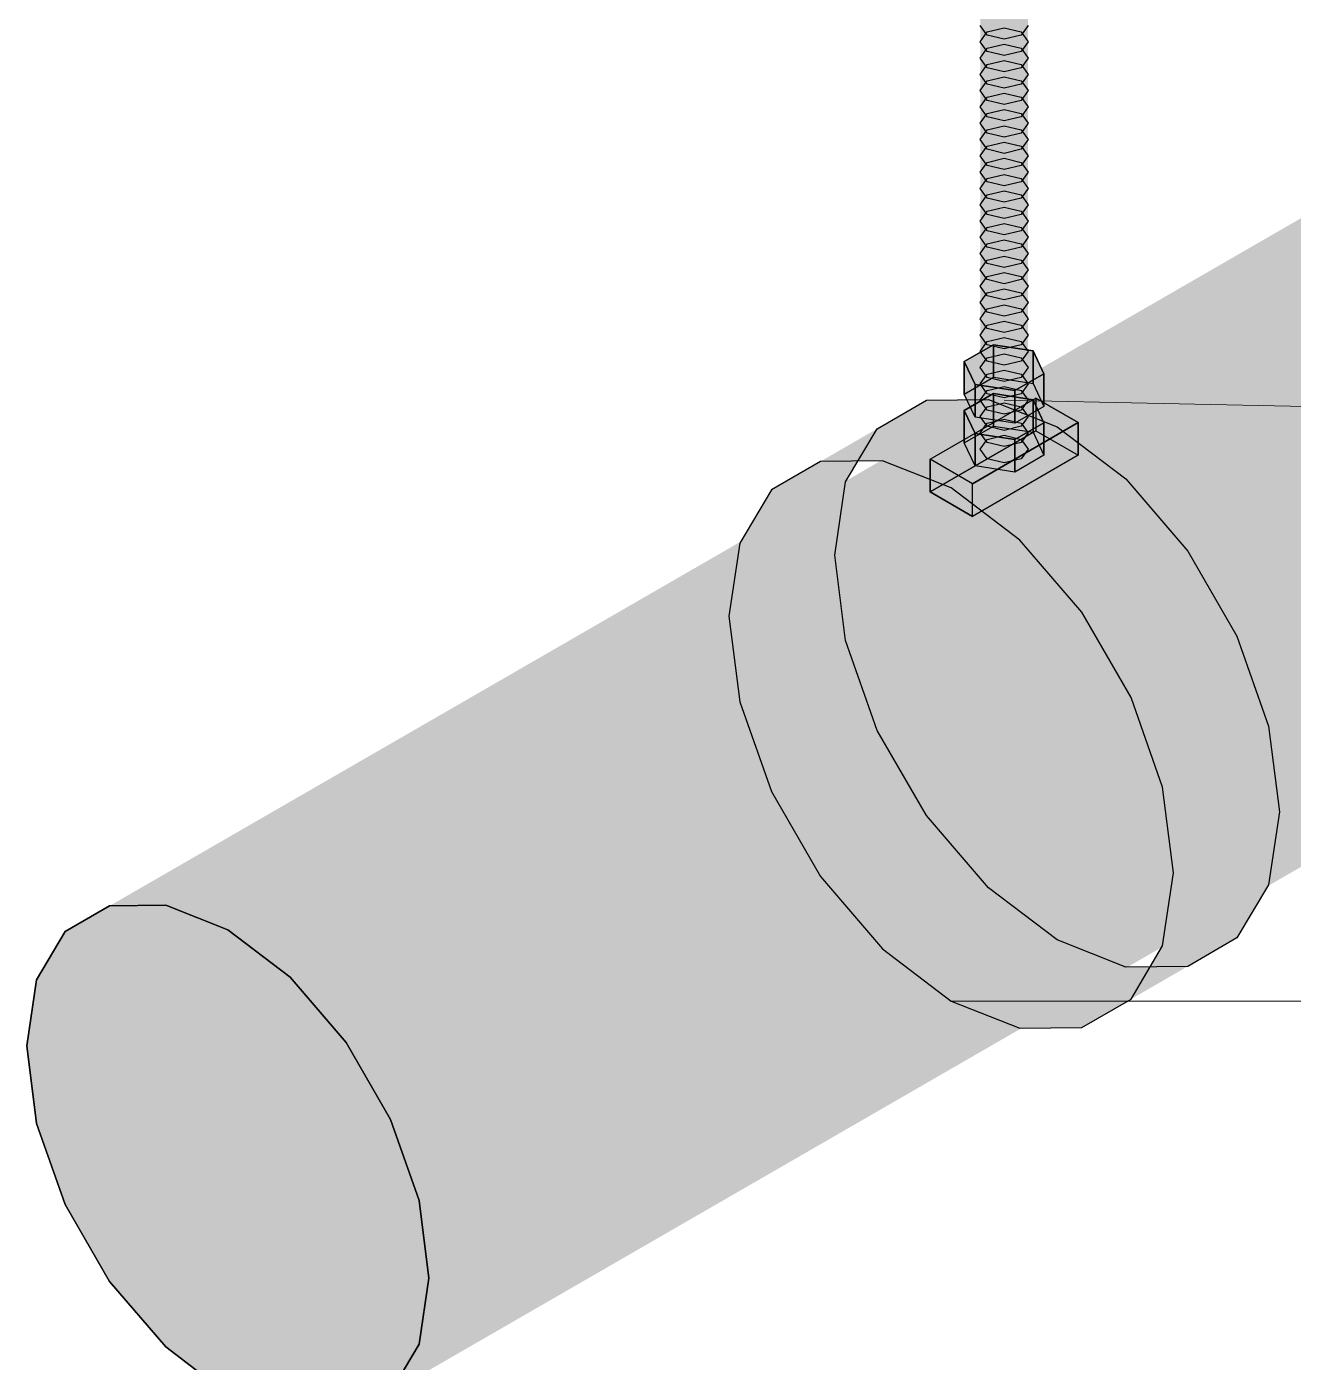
# Model space of a CAD drawing. Header units: metres. Extents: x 0 to 24.2, y -20 to 5.6.
# Drawn here: x 21.6101 to 21.921, y 1.8908 to 2.2187 of the extents above; entities that cross this region are included whole.
import ezdxf

# ---------------------------------------------------------------- set-up
doc = ezdxf.new("R2010")
doc.units = ezdxf.units.M
doc.header["$LTSCALE"] = 0.25
doc.layers.add('ISO-ARISTAS', color=8, linetype='CONTINUOUS')
doc.layers.add('ISO-CONCRETO-SUP', color=254, linetype='CONTINUOUS', true_color=0xe8e8e8)
doc.layers.add('LLAMADAS', color=30, linetype='CONTINUOUS', lineweight=18)

msp = doc.modelspace()

# ---------------------------------------------------------------- linework, layer by layer
at = {"layer": 'ISO-ARISTAS', "color": 250}
for p, q in [((21.84584, 2.2166), (21.84412, 2.219)), ((21.84412, 2.215), (21.84584, 2.2174)), ((21.84584, 2.2174), (21.85, 2.21839)), ((21.85, 2.21561), (21.84584, 2.2166)), ((21.85, 2.21839), (21.85416, 2.2174)), ((21.85416, 2.2166), (21.85, 2.21561)), ((21.85588, 2.219), (21.85416, 2.2166)), ((21.85416, 2.2174), (21.85588, 2.215)), ((21.84584, 2.2126), (21.84412, 2.215)), ((21.84412, 2.211), (21.84584, 2.2134)), ((21.84584, 2.2134), (21.85, 2.21439)), ((21.85, 2.21439), (21.85416, 2.2134)), ((21.85588, 2.215), (21.85416, 2.2126)), ((21.85416, 2.2134), (21.85588, 2.211)), ((21.84584, 2.2086), (21.84412, 2.211)), ((21.85, 2.21161), (21.84584, 2.2126)), ((21.84584, 2.2094), (21.85, 2.21039)), ((21.85416, 2.2126), (21.85, 2.21161)), ((21.85, 2.21039), (21.85416, 2.2094)), ((21.85588, 2.211), (21.85416, 2.2086)), ((21.84412, 2.207), (21.84584, 2.2094)), ((21.84584, 2.2046), (21.84412, 2.207)), ((21.85, 2.20761), (21.84584, 2.2086)), ((21.85416, 2.2086), (21.85, 2.20761)), ((21.85416, 2.2094), (21.85588, 2.207)), ((21.85588, 2.207), (21.85416, 2.2046)), ((21.84412, 2.203), (21.84584, 2.2054)), ((21.84584, 2.2054), (21.85, 2.20639)), ((21.85, 2.20361), (21.84584, 2.2046)), ((21.85, 2.20639), (21.85416, 2.2054)), ((21.85416, 2.2046), (21.85, 2.20361)), ((21.85416, 2.2054), (21.85588, 2.203)), ((21.84584, 2.2006), (21.84412, 2.203)), ((21.84412, 2.199), (21.84584, 2.2014)), ((21.84584, 2.2014), (21.85, 2.20239)), ((21.85, 2.19961), (21.84584, 2.2006)), ((21.85, 2.20239), (21.85416, 2.2014)), ((21.85416, 2.2006), (21.85, 2.19961)), ((21.85588, 2.203), (21.85416, 2.2006)), ((21.85416, 2.2014), (21.85588, 2.199)), ((21.84584, 2.1966), (21.84412, 2.199)), ((21.84412, 2.195), (21.84584, 2.1974)), ((21.84584, 2.1974), (21.85, 2.19839)), ((21.85, 2.19839), (21.85416, 2.1974)), ((21.85588, 2.199), (21.85416, 2.1966)), ((21.85416, 2.1974), (21.85588, 2.195)), ((21.84584, 2.1926), (21.84412, 2.195)), ((21.85, 2.19561), (21.84584, 2.1966)), ((21.84584, 2.1934), (21.85, 2.19439)), ((21.85416, 2.1966), (21.85, 2.19561)), ((21.85, 2.19439), (21.85416, 2.1934)), ((21.85588, 2.195), (21.85416, 2.1926)), ((21.84412, 2.191), (21.84584, 2.1934)), ((21.84584, 2.1886), (21.84412, 2.191)), ((21.85, 2.19161), (21.84584, 2.1926)), ((21.84584, 2.1894), (21.85, 2.19039)), ((21.85416, 2.1926), (21.85, 2.19161)), ((21.85, 2.19039), (21.85416, 2.1894)), ((21.85416, 2.1934), (21.85588, 2.191)), ((21.85588, 2.191), (21.85416, 2.1886)), ((21.84412, 2.187), (21.84584, 2.1894)), ((21.84584, 2.1846), (21.84412, 2.187)), ((21.85, 2.18761), (21.84584, 2.1886)), ((21.85416, 2.1886), (21.85, 2.18761)), ((21.85416, 2.1894), (21.85588, 2.187)), ((21.85588, 2.187), (21.85416, 2.1846)), ((21.84412, 2.183), (21.84584, 2.1854)), ((21.84584, 2.1854), (21.85, 2.18639)), ((21.85, 2.18361), (21.84584, 2.1846)), ((21.85, 2.18639), (21.85416, 2.1854)), ((21.85416, 2.1846), (21.85, 2.18361)), ((21.85416, 2.1854), (21.85588, 2.183)), ((21.84584, 2.1806), (21.84412, 2.183)), ((21.84412, 2.179), (21.84584, 2.1814)), ((21.84584, 2.1814), (21.85, 2.18239)), ((21.85, 2.17961), (21.84584, 2.1806)), ((21.85, 2.18239), (21.85416, 2.1814)), ((21.85416, 2.1806), (21.85, 2.17961)), ((21.85588, 2.183), (21.85416, 2.1806)), ((21.85416, 2.1814), (21.85588, 2.179)), ((21.84584, 2.1766), (21.84412, 2.179)), ((21.84412, 2.175), (21.84584, 2.1774)), ((21.84584, 2.1774), (21.85, 2.17839)), ((21.85, 2.17839), (21.85416, 2.1774)), ((21.85588, 2.179), (21.85416, 2.1766)), ((21.85416, 2.1774), (21.85588, 2.175)), ((21.84584, 2.1726), (21.84412, 2.175)), ((21.85, 2.17561), (21.84584, 2.1766)), ((21.84584, 2.1734), (21.85, 2.17439)), ((21.85416, 2.1766), (21.85, 2.17561)), ((21.85, 2.17439), (21.85416, 2.1734)), ((21.85588, 2.175), (21.85416, 2.1726)), ((21.84412, 2.171), (21.84584, 2.1734)), ((21.84584, 2.1686), (21.84412, 2.171)), ((21.85, 2.17161), (21.84584, 2.1726)), ((21.85416, 2.1726), (21.85, 2.17161)), ((21.85416, 2.1734), (21.85588, 2.171)), ((21.85588, 2.171), (21.85416, 2.1686)), ((21.84412, 2.167), (21.84584, 2.1694)), ((21.84584, 2.1694), (21.85, 2.17039)), ((21.85, 2.16761), (21.84584, 2.1686)), ((21.85, 2.17039), (21.85416, 2.1694)), ((21.85416, 2.1686), (21.85, 2.16761)), ((21.85416, 2.1694), (21.85588, 2.167)), ((21.84584, 2.1646), (21.84412, 2.167)), ((21.84412, 2.163), (21.84584, 2.1654)), ((21.84584, 2.1654), (21.85, 2.16639)), ((21.85, 2.16361), (21.84584, 2.1646)), ((21.85, 2.16639), (21.85416, 2.1654)), ((21.85416, 2.1646), (21.85, 2.16361)), ((21.85588, 2.167), (21.85416, 2.1646)), ((21.85416, 2.1654), (21.85588, 2.163)), ((21.84584, 2.1606), (21.84412, 2.163)), ((21.84412, 2.159), (21.84584, 2.1614)), ((21.84584, 2.1614), (21.85, 2.16239)), ((21.85, 2.16239), (21.85416, 2.1614)), ((21.85588, 2.163), (21.85416, 2.1606)), ((21.85416, 2.1614), (21.85588, 2.159)), ((21.84584, 2.1566), (21.84412, 2.159)), ((21.84412, 2.155), (21.84584, 2.1574)), ((21.85, 2.15961), (21.84584, 2.1606)), ((21.84584, 2.1574), (21.85, 2.15839)), ((21.85416, 2.1606), (21.85, 2.15961)), ((21.85, 2.15839), (21.85416, 2.1574)), ((21.85588, 2.159), (21.85416, 2.1566)), ((21.85416, 2.1574), (21.85588, 2.155)), ((21.84584, 2.1526), (21.84412, 2.155)), ((21.85, 2.15561), (21.84584, 2.1566)), ((21.84584, 2.1534), (21.85, 2.15439)), ((21.85416, 2.1566), (21.85, 2.15561)), ((21.85, 2.15439), (21.85416, 2.1534)), ((21.85588, 2.155), (21.85416, 2.1526)), ((21.84412, 2.151), (21.84584, 2.1534)), ((21.84584, 2.1486), (21.84412, 2.151)), ((21.85, 2.15161), (21.84584, 2.1526)), ((21.85416, 2.1526), (21.85, 2.15161)), ((21.85416, 2.1534), (21.85588, 2.151)), ((21.85588, 2.151), (21.85416, 2.1486)), ((21.84412, 2.147), (21.84584, 2.1494)), ((21.84584, 2.1494), (21.85, 2.15039)), ((21.85, 2.14761), (21.84584, 2.1486)), ((21.85, 2.15039), (21.85416, 2.1494)), ((21.85416, 2.1486), (21.85, 2.14761)), ((21.85416, 2.1494), (21.85588, 2.147)), ((21.84584, 2.1446), (21.84412, 2.147)), ((21.84412, 2.143), (21.84584, 2.1454)), ((21.84584, 2.1454), (21.85, 2.14639)), ((21.85, 2.14361), (21.84584, 2.1446)), ((21.85, 2.14639), (21.85416, 2.1454)), ((21.85416, 2.1446), (21.85, 2.14361)), ((21.85588, 2.147), (21.85416, 2.1446)), ((21.85416, 2.1454), (21.85588, 2.143)), ((21.84584, 2.1406), (21.84412, 2.143)), ((21.84412, 2.139), (21.84584, 2.1414)), ((21.84584, 2.1414), (21.85, 2.14239)), ((21.85, 2.14239), (21.85416, 2.1414)), ((21.85588, 2.143), (21.85416, 2.1406)), ((21.85416, 2.1414), (21.85588, 2.139)), ((21.84738, 2.14064), (21.84023, 2.13651)), ((21.84023, 2.13651), (21.84738, 2.14064)), ((21.84584, 2.1366), (21.84412, 2.139)), ((21.85, 2.13961), (21.84584, 2.1406)), ((21.84584, 2.1374), (21.85, 2.13839)), ((21.85715, 2.13913), (21.84738, 2.14064)), ((21.84738, 2.14064), (21.84738, 2.13264)), ((21.84738, 2.13264), (21.84738, 2.14064)), ((21.84738, 2.14064), (21.85715, 2.13913)), ((21.85416, 2.1406), (21.85, 2.13961)), ((21.85, 2.13839), (21.85416, 2.1374)), ((21.85588, 2.139), (21.85416, 2.1366)), ((21.85715, 2.13113), (21.85715, 2.13913)), ((21.85977, 2.13349), (21.85715, 2.13913)), ((21.85715, 2.13913), (21.85715, 2.13113)), ((21.85715, 2.13913), (21.85977, 2.13349)), ((21.84023, 2.13651), (21.84023, 2.12851)), ((21.84023, 2.12851), (21.84023, 2.13651)), ((21.84023, 2.13651), (21.84285, 2.13087)), ((21.84285, 2.13087), (21.84023, 2.13651)), ((21.84412, 2.135), (21.84584, 2.1374)), ((21.84584, 2.1326), (21.84412, 2.135)), ((21.85, 2.13561), (21.84584, 2.1366)), ((21.85416, 2.1366), (21.85, 2.13561)), ((21.85416, 2.1374), (21.85588, 2.135)), ((21.85588, 2.135), (21.85416, 2.1326)), ((21.84023, 2.12851), (21.84738, 2.13264)), ((21.84023, 2.12851), (21.84738, 2.13264)), ((21.84412, 2.131), (21.84584, 2.1334)), ((21.84584, 2.1334), (21.85, 2.13439)), ((21.85, 2.13161), (21.84584, 2.1326)), ((21.84738, 2.13264), (21.85715, 2.13113)), ((21.84738, 2.13264), (21.85715, 2.13113)), ((21.85, 2.13439), (21.85416, 2.1334)), ((21.85416, 2.1326), (21.85, 2.13161)), ((21.85977, 2.13349), (21.85262, 2.12936)), ((21.85262, 2.12936), (21.85977, 2.13349)), ((21.85416, 2.1334), (21.85588, 2.131)), ((21.85977, 2.12549), (21.85977, 2.13349)), ((21.85977, 2.13349), (21.85977, 2.12549)), ((21.84738, 2.12864), (21.84023, 2.12451)), ((21.84023, 2.12451), (21.84738, 2.12864)), ((21.84285, 2.12287), (21.84023, 2.12851)), ((21.84285, 2.12287), (21.84023, 2.12851)), ((21.84285, 2.13087), (21.84285, 2.12287)), ((21.85262, 2.12936), (21.84285, 2.13087)), ((21.84285, 2.12287), (21.84285, 2.13087)), ((21.84285, 2.13087), (21.85262, 2.12936)), ((21.84584, 2.1286), (21.84412, 2.131)), ((21.84412, 2.127), (21.84584, 2.1294)), ((21.84584, 2.1294), (21.85, 2.13039)), ((21.85, 2.12761), (21.84584, 2.1286)), ((21.85715, 2.12713), (21.84738, 2.12864)), ((21.84738, 2.12864), (21.84738, 2.12064)), ((21.84738, 2.12064), (21.84738, 2.12864)), ((21.84738, 2.12864), (21.85715, 2.12713)), ((21.85, 2.13039), (21.85416, 2.1294)), ((21.85416, 2.1286), (21.85, 2.12761)), ((21.85262, 2.12136), (21.85262, 2.12936)), ((21.85262, 2.12936), (21.85262, 2.12136)), ((21.85588, 2.131), (21.85416, 2.1286)), ((21.85416, 2.1294), (21.85588, 2.127)), ((21.85715, 2.13113), (21.85977, 2.12549)), ((21.85715, 2.13113), (21.85977, 2.12549)), ((21.81885, 2.12001), (21.83092, 2.12698)), ((21.83092, 2.12698), (21.84613, 2.12715)), ((21.83181, 2.1125), (21.85779, 2.1275)), ((21.83181, 2.1125), (21.85779, 2.1275)), ((21.84584, 2.1246), (21.84412, 2.127)), ((21.84412, 2.123), (21.84584, 2.1254)), ((21.84584, 2.1254), (21.85, 2.12639)), ((21.85, 2.12361), (21.84584, 2.1246)), ((21.84613, 2.12715), (21.86299, 2.1205)), ((21.85, 2.12639), (21.85416, 2.1254)), ((21.85416, 2.1246), (21.85, 2.12361)), ((21.85977, 2.12549), (21.85262, 2.12136)), ((21.85977, 2.12549), (21.85262, 2.12136)), ((21.85588, 2.127), (21.85416, 2.1246)), ((21.85416, 2.1254), (21.85588, 2.123)), ((21.85715, 2.11913), (21.85715, 2.12713)), ((21.85977, 2.12149), (21.85715, 2.12713)), ((21.85715, 2.12713), (21.85715, 2.11913)), ((21.85715, 2.12713), (21.85977, 2.12149)), ((21.86819, 2.1215), (21.85779, 2.1275)), ((21.85779, 2.1275), (21.85779, 2.1195)), ((21.85779, 2.1275), (21.85779, 2.1195)), ((21.85779, 2.1275), (21.86819, 2.1215)), ((21.84023, 2.12451), (21.84023, 2.11651)), ((21.84023, 2.11651), (21.84023, 2.12451)), ((21.84023, 2.12451), (21.84285, 2.11887)), ((21.84285, 2.11887), (21.84023, 2.12451)), ((21.86819, 2.1215), (21.84221, 2.1065)), ((21.84221, 2.1065), (21.86819, 2.1215)), ((21.85262, 2.12136), (21.84285, 2.12287)), ((21.85262, 2.12136), (21.84285, 2.12287)), ((21.84584, 2.1206), (21.84412, 2.123)), ((21.84412, 2.119), (21.84584, 2.1214)), ((21.84584, 2.1214), (21.85, 2.12239)), ((21.85, 2.12239), (21.85416, 2.1214)), ((21.85977, 2.12149), (21.85262, 2.11736)), ((21.85262, 2.11736), (21.85977, 2.12149)), ((21.85588, 2.123), (21.85416, 2.1206)), ((21.85416, 2.1214), (21.85588, 2.119)), ((21.85977, 2.11349), (21.85977, 2.12149)), ((21.85977, 2.12149), (21.85977, 2.11349)), ((21.86819, 2.1135), (21.86819, 2.1215)), ((21.86819, 2.1215), (21.86819, 2.1135)), ((21.8111, 2.10693), (21.81885, 2.12001)), ((21.85779, 2.1195), (21.83181, 2.1045)), ((21.83181, 2.1045), (21.85779, 2.1195)), ((21.84023, 2.11651), (21.84738, 2.12064)), ((21.84023, 2.11651), (21.84738, 2.12064)), ((21.84285, 2.11887), (21.84285, 2.11087)), ((21.85262, 2.11736), (21.84285, 2.11887)), ((21.84285, 2.11087), (21.84285, 2.11887)), ((21.84285, 2.11887), (21.85262, 2.11736)), ((21.84584, 2.1166), (21.84412, 2.119)), ((21.85, 2.11961), (21.84584, 2.1206)), ((21.84584, 2.1174), (21.85, 2.11839)), ((21.84584, 2.1174), (21.85, 2.11839)), ((21.84738, 2.12064), (21.85715, 2.11913)), ((21.84738, 2.12064), (21.85715, 2.11913)), ((21.85416, 2.1206), (21.85, 2.11961)), ((21.85, 2.11839), (21.85416, 2.1174)), ((21.85, 2.11839), (21.85416, 2.1174)), ((21.85588, 2.119), (21.85416, 2.1166)), ((21.85715, 2.11913), (21.85977, 2.11349)), ((21.85715, 2.11913), (21.85977, 2.11349)), ((21.85779, 2.1195), (21.86819, 2.1135)), ((21.85779, 2.1195), (21.86819, 2.1135)), ((21.86299, 2.1205), (21.87985, 2.10768)), ((21.84285, 2.11087), (21.84023, 2.11651)), ((21.84285, 2.11087), (21.84023, 2.11651)), ((21.84412, 2.115), (21.84584, 2.1174)), ((21.84412, 2.115), (21.84584, 2.1174)), ((21.84584, 2.1126), (21.84412, 2.115)), ((21.84584, 2.1126), (21.84412, 2.115)), ((21.85, 2.11561), (21.84584, 2.1166)), ((21.85416, 2.1166), (21.85, 2.11561)), ((21.85262, 2.10936), (21.85262, 2.11736)), ((21.85262, 2.11736), (21.85262, 2.10936)), ((21.85416, 2.1174), (21.85588, 2.115)), ((21.85416, 2.1174), (21.85588, 2.115)), ((21.85588, 2.115), (21.85416, 2.1126)), ((21.85588, 2.115), (21.85416, 2.1126)), ((21.80494, 2.11198), (21.79287, 2.10501)), ((21.82015, 2.11215), (21.80494, 2.11198)), ((21.83701, 2.1055), (21.82015, 2.11215)), ((21.83181, 2.1045), (21.83181, 2.1125)), ((21.84221, 2.1065), (21.83181, 2.1125)), ((21.84221, 2.1065), (21.83181, 2.1125)), ((21.83181, 2.1125), (21.83181, 2.1045)), ((21.86819, 2.1135), (21.84221, 2.0985)), ((21.86819, 2.1135), (21.84221, 2.0985)), ((21.85, 2.11161), (21.84584, 2.1126)), ((21.85, 2.11161), (21.84584, 2.1126)), ((21.85416, 2.1126), (21.85, 2.11161)), ((21.85416, 2.1126), (21.85, 2.11161)), ((21.85977, 2.11349), (21.85262, 2.10936)), ((21.85977, 2.11349), (21.85262, 2.10936)), ((21.85262, 2.10936), (21.84285, 2.11087)), ((21.85262, 2.10936), (21.84285, 2.11087)), ((21.79287, 2.10501), (21.78512, 2.09193)), ((21.80843, 2.089), (21.8111, 2.10693)), ((21.85387, 2.09268), (21.83701, 2.1055)), ((21.84221, 2.0985), (21.84221, 2.1065)), ((21.84221, 2.0985), (21.84221, 2.1065)), ((21.87985, 2.10768), (21.89506, 2.08995)), ((21.84221, 2.0985), (21.83181, 2.1045)), ((21.83181, 2.1045), (21.84221, 2.0985)), ((21.78512, 2.09193), (21.78245, 2.074)), ((21.86908, 2.07495), (21.85387, 2.09268)), ((21.8111, 2.06799), (21.80843, 2.089)), ((21.89506, 2.08995), (21.90713, 2.06905)), ((21.78245, 2.074), (21.78512, 2.05299)), ((21.88115, 2.05405), (21.86908, 2.07495)), ((21.90713, 2.06905), (21.91488, 2.04701)), ((21.81885, 2.04595), (21.8111, 2.06799)), ((21.78512, 2.05299), (21.79287, 2.03095)), ((21.8889, 2.03201), (21.88115, 2.05405)), ((21.83092, 2.02505), (21.81885, 2.04595)), ((21.91488, 2.04701), (21.91755, 2.026)), ((21.79287, 2.03095), (21.80494, 2.01005)), ((21.89157, 2.011), (21.8889, 2.03201)), ((21.84613, 2.00732), (21.83092, 2.02505)), ((21.91755, 2.026), (21.91488, 2.00807)), ((21.80494, 2.01005), (21.82015, 1.99232)), ((21.8889, 1.99307), (21.89157, 2.011)), ((21.86299, 1.9945), (21.84613, 2.00732)), ((21.91488, 2.00807), (21.90713, 1.99499)), ((21.63046, 2.00287), (21.61954, 1.99656)), ((21.61954, 1.99656), (21.63046, 2.00287)), ((21.64422, 2.00302), (21.63046, 2.00287)), ((21.63046, 2.00287), (21.64422, 2.00302)), ((21.65947, 1.997), (21.64422, 2.00302)), ((21.64422, 2.00302), (21.65947, 1.997)), ((21.67473, 1.9854), (21.65947, 1.997)), ((21.65947, 1.997), (21.67473, 1.9854)), ((21.61954, 1.99656), (21.61253, 1.98472)), ((21.61253, 1.98472), (21.61954, 1.99656)), ((21.87985, 1.98785), (21.86299, 1.9945)), ((21.90713, 1.99499), (21.89506, 1.98802)), ((21.82015, 1.99232), (21.83701, 1.9795)), ((21.88115, 1.97999), (21.8889, 1.99307)), ((21.89506, 1.98802), (21.87985, 1.98785)), ((21.61253, 1.98472), (21.61011, 1.9685)), ((21.61011, 1.9685), (21.61253, 1.98472)), ((21.68849, 1.96936), (21.67473, 1.9854)), ((21.67473, 1.9854), (21.68849, 1.96936)), ((21.83701, 1.9795), (21.85387, 1.97285)), ((21.86908, 1.97302), (21.88115, 1.97999)), ((21.85387, 1.97285), (21.86908, 1.97302)), ((21.61011, 1.9685), (21.61253, 1.94949)), ((21.61253, 1.94949), (21.61011, 1.9685)), ((21.69941, 1.95045), (21.68849, 1.96936)), ((21.68849, 1.96936), (21.69941, 1.95045)), ((21.61253, 1.94949), (21.61954, 1.92955)), ((21.61954, 1.92955), (21.61253, 1.94949)), ((21.70642, 1.93051), (21.69941, 1.95045)), ((21.69941, 1.95045), (21.70642, 1.93051)), ((21.61954, 1.92955), (21.63046, 1.91064)), ((21.63046, 1.91064), (21.61954, 1.92955)), ((21.70884, 1.9115), (21.70642, 1.93051)), ((21.70642, 1.93051), (21.70884, 1.9115)), ((21.70642, 1.89528), (21.70884, 1.9115)), ((21.70884, 1.9115), (21.70642, 1.89528)), ((21.63046, 1.91064), (21.64422, 1.8946)), ((21.64422, 1.8946), (21.63046, 1.91064)), ((21.69941, 1.88344), (21.70642, 1.89528)), ((21.70642, 1.89528), (21.69941, 1.88344)), ((21.64422, 1.8946), (21.65947, 1.883)), ((21.65947, 1.883), (21.64422, 1.8946))]:
    msp.add_line(p, q, dxfattribs=at)
at = {"layer": 'ISO-CONCRETO-SUP', "true_color": 0x87888d}
for points in [[(21.84584, 2.18115), (21.85, 2.18214), (21.84584, 2.2449), (21.85, 2.24589)], [(21.85416, 2.17635), (21.85, 2.17536), (21.85416, 2.2401), (21.85, 2.23911)], [(21.84584, 2.1174), (21.85, 2.11839), (21.84584, 2.18115), (21.85, 2.18214)], [(21.85416, 2.1126), (21.85, 2.11161), (21.85416, 2.17635), (21.85, 2.17536)]]:
    msp.add_solid(points, dxfattribs=at)
at = {"layer": 'ISO-CONCRETO-SUP', "true_color": 0x8e9095}
for points in [[(21.85, 2.18214), (21.85416, 2.18115), (21.85, 2.24589), (21.85416, 2.2449)], [(21.85, 2.17536), (21.84584, 2.17635), (21.85, 2.23911), (21.84584, 2.2401)], [(21.85, 2.11839), (21.85416, 2.1174), (21.85, 2.18214), (21.85416, 2.18115)], [(21.85, 2.11161), (21.84584, 2.1126), (21.85, 2.17536), (21.84584, 2.17635)]]:
    msp.add_solid(points, dxfattribs=at)
at = {"layer": 'ISO-CONCRETO-SUP', "true_color": 0x696a6e}
for points in [[(21.84412, 2.17875), (21.84584, 2.18115), (21.84412, 2.2425), (21.84584, 2.2449)], [(21.85588, 2.17875), (21.85416, 2.17635), (21.85588, 2.2425), (21.85416, 2.2401)], [(21.84412, 2.115), (21.84584, 2.1174), (21.84412, 2.17875), (21.84584, 2.18115)], [(21.85588, 2.115), (21.85416, 2.1126), (21.85588, 2.17875), (21.85416, 2.17635)]]:
    msp.add_solid(points, dxfattribs=at)
at = {"layer": 'ISO-CONCRETO-SUP', "true_color": 0x7b7d81}
for points in [[(21.85416, 2.18115), (21.85588, 2.17875), (21.85416, 2.2449), (21.85588, 2.2425)], [(21.84584, 2.17635), (21.84412, 2.17875), (21.84584, 2.2401), (21.84412, 2.2425)], [(21.85416, 2.1174), (21.85588, 2.115), (21.85416, 2.18115), (21.85588, 2.17875)], [(21.84584, 2.1126), (21.84412, 2.115), (21.84584, 2.17635), (21.84412, 2.17875)]]:
    msp.add_solid(points, dxfattribs=at)
at = {"layer": 'ISO-CONCRETO-SUP', "true_color": 0x687c8e}
for points in [[(21.99358, 2.20472), (22.00059, 2.21656), (21.91737, 2.16072), (21.92438, 2.17256)], [(21.91737, 2.16072), (21.92438, 2.17256), (21.84116, 2.11672), (21.84817, 2.12856)], [(21.84116, 2.11672), (21.84817, 2.12856), (21.76495, 2.07272), (21.77196, 2.08456)], [(21.76495, 2.07272), (21.77196, 2.08456), (21.68874, 2.02872), (21.69575, 2.04056)], [(21.68874, 2.02872), (21.69575, 2.04056), (21.61253, 1.98472), (21.61954, 1.99656)], [(21.93505, 2.02728), (21.92804, 2.01544), (21.85884, 1.98328), (21.85183, 1.97144)], [(21.85884, 1.98328), (21.85183, 1.97144), (21.78263, 1.93928), (21.77562, 1.92744)], [(21.78263, 1.93928), (21.77562, 1.92744), (21.70642, 1.89528), (21.69941, 1.88344)]]:
    msp.add_solid(points, dxfattribs=at)
at = {"layer": 'ISO-CONCRETO-SUP', "true_color": 0x7990a6}
for points in [[(21.99116, 2.1885), (21.99358, 2.20472), (21.91495, 2.1445), (21.91737, 2.16072)], [(21.91495, 2.1445), (21.91737, 2.16072), (21.83874, 2.1005), (21.84116, 2.11672)], [(21.83874, 2.1005), (21.84116, 2.11672), (21.76253, 2.0565), (21.76495, 2.07272)], [(21.76253, 2.0565), (21.76495, 2.07272), (21.68632, 2.0125), (21.68874, 2.02872)], [(21.93747, 2.0435), (21.93505, 2.02728), (21.86126, 1.9995), (21.85884, 1.98328)], [(21.68632, 2.0125), (21.68874, 2.02872), (21.61011, 1.9685), (21.61253, 1.98472)], [(21.86126, 1.9995), (21.85884, 1.98328), (21.78505, 1.9555), (21.78263, 1.93928)], [(21.78505, 1.9555), (21.78263, 1.93928), (21.70884, 1.9115), (21.70642, 1.89528)]]:
    msp.add_solid(points, dxfattribs=at)
at = {"layer": 'ISO-CONCRETO-SUP', "true_color": 0x8ba5be}
for points in [[(21.99358, 2.16949), (21.99116, 2.1885), (21.91737, 2.12549), (21.91495, 2.1445)], [(21.91737, 2.12549), (21.91495, 2.1445), (21.84116, 2.08149), (21.83874, 2.1005)], [(21.84116, 2.08149), (21.83874, 2.1005), (21.76495, 2.03749), (21.76253, 2.0565)], [(21.93505, 2.06251), (21.93747, 2.0435), (21.85884, 2.01851), (21.86126, 1.9995)], [(21.76495, 2.03749), (21.76253, 2.0565), (21.68874, 1.99349), (21.68632, 2.0125)], [(21.85884, 2.01851), (21.86126, 1.9995), (21.78263, 1.97451), (21.78505, 1.9555)], [(21.68874, 1.99349), (21.68632, 2.0125), (21.61253, 1.94949), (21.61011, 1.9685)], [(21.78263, 1.97451), (21.78505, 1.9555), (21.70642, 1.93051), (21.70884, 1.9115)]]:
    msp.add_solid(points, dxfattribs=at)
at = {"layer": 'ISO-CONCRETO-SUP', "true_color": 0x7e96ac}
for points in [[(21.92438, 2.17256), (21.9353, 2.17887), (21.84817, 2.12856), (21.85909, 2.13487)], [(21.84817, 2.12856), (21.85909, 2.13487), (21.77196, 2.08456), (21.78288, 2.09087)], [(21.77196, 2.08456), (21.78288, 2.09087), (21.69575, 2.04056), (21.70667, 2.04687)], [(22.00425, 2.05944), (21.99333, 2.05313), (21.92804, 2.01544), (21.91712, 2.00913)], [(21.69575, 2.04056), (21.70667, 2.04687), (21.61954, 1.99656), (21.63046, 2.00287)], [(21.92804, 2.01544), (21.91712, 2.00913), (21.85183, 1.97144), (21.84091, 1.96513)], [(21.85183, 1.97144), (21.84091, 1.96513), (21.77562, 1.92744), (21.7647, 1.92113)], [(21.77562, 1.92744), (21.7647, 1.92113), (21.69941, 1.88344), (21.68849, 1.87713)]]:
    msp.add_solid(points, dxfattribs=at)
at = {"layer": 'ISO-CONCRETO-SUP', "true_color": 0x8faac4}
for points in [[(21.9353, 2.17887), (21.94906, 2.17902), (21.85909, 2.13487), (21.87285, 2.13502)], [(21.85909, 2.13487), (21.87285, 2.13502), (21.78288, 2.09087), (21.79664, 2.09102)], [(21.78288, 2.09087), (21.79664, 2.09102), (21.70667, 2.04687), (21.72043, 2.04702)], [(21.99333, 2.05313), (21.97957, 2.05298), (21.91712, 2.00913), (21.90336, 2.00898)], [(21.70667, 2.04687), (21.72043, 2.04702), (21.63046, 2.00287), (21.64422, 2.00302)], [(21.91712, 2.00913), (21.90336, 2.00898), (21.84091, 1.96513), (21.82715, 1.96498)], [(21.84091, 1.96513), (21.82715, 1.96498), (21.7647, 1.92113), (21.75094, 1.92098)], [(21.7647, 1.92113), (21.75094, 1.92098), (21.68849, 1.87713), (21.67473, 1.87698)]]:
    msp.add_solid(points, dxfattribs=at)
at = {"layer": 'ISO-CONCRETO-SUP', "true_color": 0x9cbad6}
for points in [[(21.94906, 2.17902), (21.96432, 2.173), (21.87285, 2.13502), (21.88811, 2.129)], [(21.87285, 2.13502), (21.88811, 2.129), (21.79664, 2.09102), (21.81189, 2.085)], [(21.79664, 2.09102), (21.81189, 2.085), (21.72043, 2.04702), (21.73568, 2.041)], [(21.97957, 2.05298), (21.96432, 2.059), (21.90336, 2.00898), (21.88811, 2.015)], [(21.72043, 2.04702), (21.73568, 2.041), (21.64422, 2.00302), (21.65947, 1.997)], [(21.90336, 2.00898), (21.88811, 2.015), (21.82715, 1.96498), (21.81189, 1.971)], [(21.82715, 1.96498), (21.81189, 1.971), (21.75094, 1.92098), (21.73568, 1.927)], [(21.75094, 1.92098), (21.73568, 1.927), (21.67473, 1.87698), (21.65947, 1.883)]]:
    msp.add_solid(points, dxfattribs=at)
at = {"layer": 'ISO-CONCRETO-SUP', "true_color": 0xa5c4e1}
for points in [[(21.96432, 2.173), (21.97957, 2.1614), (21.88811, 2.129), (21.90336, 2.1174)], [(21.88811, 2.129), (21.90336, 2.1174), (21.81189, 2.085), (21.82715, 2.0734)], [(21.81189, 2.085), (21.82715, 2.0734), (21.73568, 2.041), (21.75094, 2.0294)], [(21.96432, 2.059), (21.94906, 2.0706), (21.88811, 2.015), (21.87285, 2.0266)], [(21.73568, 2.041), (21.75094, 2.0294), (21.65947, 1.997), (21.67473, 1.9854)], [(21.88811, 2.015), (21.87285, 2.0266), (21.81189, 1.971), (21.79664, 1.9826)], [(21.81189, 1.971), (21.79664, 1.9826), (21.73568, 1.927), (21.72043, 1.9386)], [(21.73568, 1.927), (21.72043, 1.9386), (21.65947, 1.883), (21.64422, 1.8946)]]:
    msp.add_solid(points, dxfattribs=at)
at = {"layer": 'ISO-CONCRETO-SUP', "true_color": 0x99b7d2}
for points in [[(22.00059, 2.14955), (21.99358, 2.16949), (21.92438, 2.10555), (21.91737, 2.12549)], [(21.92438, 2.10555), (21.91737, 2.12549), (21.84817, 2.06155), (21.84116, 2.08149)], [(21.92804, 2.08245), (21.93505, 2.06251), (21.85183, 2.03845), (21.85884, 2.01851)], [(21.84817, 2.06155), (21.84116, 2.08149), (21.77196, 2.01755), (21.76495, 2.03749)], [(21.77196, 2.01755), (21.76495, 2.03749), (21.69575, 1.97355), (21.68874, 1.99349)], [(21.85183, 2.03845), (21.85884, 2.01851), (21.77562, 1.99445), (21.78263, 1.97451)], [(21.69575, 1.97355), (21.68874, 1.99349), (21.61954, 1.92955), (21.61253, 1.94949)], [(21.77562, 1.99445), (21.78263, 1.97451), (21.69941, 1.95045), (21.70642, 1.93051)]]:
    msp.add_solid(points, dxfattribs=at)
at = {"layer": 'ISO-CONCRETO-SUP', "true_color": 0xa7c7e4}
for points in [[(21.97957, 2.1614), (21.99333, 2.14536), (21.90336, 2.1174), (21.91712, 2.10136)], [(21.90336, 2.1174), (21.91712, 2.10136), (21.82715, 2.0734), (21.84091, 2.05736)], [(21.94906, 2.0706), (21.9353, 2.08664), (21.87285, 2.0266), (21.85909, 2.04264)], [(21.82715, 2.0734), (21.84091, 2.05736), (21.75094, 2.0294), (21.7647, 2.01336)], [(21.87285, 2.0266), (21.85909, 2.04264), (21.79664, 1.9826), (21.78288, 1.99864)], [(21.75094, 2.0294), (21.7647, 2.01336), (21.67473, 1.9854), (21.68849, 1.96936)], [(21.79664, 1.9826), (21.78288, 1.99864), (21.72043, 1.9386), (21.70667, 1.95464)], [(21.72043, 1.9386), (21.70667, 1.95464), (21.64422, 1.8946), (21.63046, 1.91064)]]:
    msp.add_solid(points, dxfattribs=at)
at = {"layer": 'ISO-CONCRETO-SUP', "true_color": 0xa3c2df}
for points in [[(21.99333, 2.14536), (22.00425, 2.12645), (21.91712, 2.10136), (21.92804, 2.08245)], [(21.9353, 2.08664), (21.92438, 2.10555), (21.85909, 2.04264), (21.84817, 2.06155)], [(21.91712, 2.10136), (21.92804, 2.08245), (21.84091, 2.05736), (21.85183, 2.03845)], [(21.85909, 2.04264), (21.84817, 2.06155), (21.78288, 1.99864), (21.77196, 2.01755)], [(21.84091, 2.05736), (21.85183, 2.03845), (21.7647, 2.01336), (21.77562, 1.99445)], [(21.78288, 1.99864), (21.77196, 2.01755), (21.70667, 1.95464), (21.69575, 1.97355)], [(21.7647, 2.01336), (21.77562, 1.99445), (21.68849, 1.96936), (21.69941, 1.95045)], [(21.70667, 1.95464), (21.69575, 1.97355), (21.63046, 1.91064), (21.61954, 1.92955)]]:
    msp.add_solid(points, dxfattribs=at)
at = {"layer": 'ISO-CONCRETO-SUP', "true_color": 0x42444a}
for points in [[(21.84023, 2.12851), (21.84738, 2.13264), (21.84023, 2.13651), (21.84738, 2.14064)], [(21.85977, 2.12549), (21.85262, 2.12136), (21.85977, 2.13349), (21.85262, 2.12936)], [(21.84023, 2.11651), (21.84738, 2.12064), (21.84023, 2.12451), (21.84738, 2.12864)], [(21.85977, 2.11349), (21.85262, 2.10936), (21.85977, 2.12149), (21.85262, 2.11736)]]:
    msp.add_solid(points, dxfattribs=at)
at = {"layer": 'ISO-CONCRETO-SUP', "true_color": 0x52545b}
for points in [[(21.84285, 2.13087), (21.84023, 2.13651), (21.84738, 2.14064)], [(21.84285, 2.13087), (21.84738, 2.14064), (21.85715, 2.13913)], [(21.84285, 2.13087), (21.85715, 2.13913), (21.85977, 2.13349)], [(21.84285, 2.12287), (21.84023, 2.12851), (21.84738, 2.13264)], [(21.84285, 2.13087), (21.85977, 2.13349), (21.85262, 2.12936)], [(21.84285, 2.12287), (21.84738, 2.13264), (21.85715, 2.13113)], [(21.84285, 2.11887), (21.84023, 2.12451), (21.84738, 2.12864)], [(21.84285, 2.12287), (21.85715, 2.13113), (21.85977, 2.12549)], [(21.84285, 2.11887), (21.84738, 2.12864), (21.85715, 2.12713)], [(21.84285, 2.11887), (21.85715, 2.12713), (21.85977, 2.12149)], [(21.84285, 2.12287), (21.85977, 2.12549), (21.85262, 2.12136)], [(21.84285, 2.11887), (21.85977, 2.12149), (21.85262, 2.11736)], [(21.84285, 2.11087), (21.84023, 2.11651), (21.84738, 2.12064)], [(21.84285, 2.11087), (21.84738, 2.12064), (21.85715, 2.11913)], [(21.84285, 2.11087), (21.85715, 2.11913), (21.85977, 2.11349)], [(21.84285, 2.11087), (21.85977, 2.11349), (21.85262, 2.10936)]]:
    msp.add_solid(points, dxfattribs=at)
at = {"layer": 'ISO-CONCRETO-SUP', "true_color": 0x4e5057}
for points in [[(21.84738, 2.13264), (21.85715, 2.13113), (21.84738, 2.14064), (21.85715, 2.13913)], [(21.85262, 2.12136), (21.84285, 2.12287), (21.85262, 2.12936), (21.84285, 2.13087)], [(21.84738, 2.12064), (21.85715, 2.11913), (21.84738, 2.12864), (21.85715, 2.12713)], [(21.85262, 2.10936), (21.84285, 2.11087), (21.85262, 2.11736), (21.84285, 2.11887)]]:
    msp.add_solid(points, dxfattribs=at)
at = {"layer": 'ISO-CONCRETO-SUP', "true_color": 0x404248}
for points in [[(21.85715, 2.13113), (21.85977, 2.12549), (21.85715, 2.13913), (21.85977, 2.13349)], [(21.84285, 2.12287), (21.84023, 2.12851), (21.84285, 2.13087), (21.84023, 2.13651)], [(21.85715, 2.11913), (21.85977, 2.11349), (21.85715, 2.12713), (21.85977, 2.12149)], [(21.84285, 2.11087), (21.84023, 2.11651), (21.84285, 2.11887), (21.84023, 2.12451)]]:
    msp.add_solid(points, dxfattribs=at)
at = {"layer": 'ISO-CONCRETO-SUP', "true_color": 0xa56923}
for points in [[(21.81885, 2.12001), (21.83092, 2.12698), (21.79287, 2.10501), (21.80494, 2.11198)], [(21.90713, 1.99499), (21.89506, 1.98802), (21.88115, 1.97999), (21.86908, 1.97302)]]:
    msp.add_solid(points, dxfattribs=at)
at = {"layer": 'ISO-CONCRETO-SUP', "true_color": 0xbc7727}
for points in [[(21.83092, 2.12698), (21.84613, 2.12715), (21.80494, 2.11198), (21.82015, 2.11215)], [(21.89506, 1.98802), (21.87985, 1.98785), (21.86908, 1.97302), (21.85387, 1.97285)]]:
    msp.add_solid(points, dxfattribs=at)
at = {"layer": 'ISO-CONCRETO-SUP', "true_color": 0xcd822b}
for points in [[(21.84613, 2.12715), (21.86299, 2.1205), (21.82015, 2.11215), (21.83701, 2.1055)], [(21.87985, 1.98785), (21.86299, 1.9945), (21.85387, 1.97285), (21.83701, 1.9795)]]:
    msp.add_solid(points, dxfattribs=at)
at = {"layer": 'ISO-CONCRETO-SUP', "true_color": 0xab6d24}
for points in [[(21.85779, 2.1195), (21.83181, 2.1045), (21.85779, 2.1275), (21.83181, 2.1125)], [(21.86819, 2.1135), (21.84221, 2.0985), (21.86819, 2.1215), (21.84221, 2.1065)]]:
    msp.add_solid(points, dxfattribs=at)
at = {"layer": 'ISO-CONCRETO-SUP', "true_color": 0xd4862c}
for points in [[(21.85779, 2.1275), (21.86819, 2.1215), (21.83181, 2.1125), (21.84221, 2.1065)], [(21.85779, 2.1195), (21.86819, 2.1135), (21.83181, 2.1045), (21.84221, 2.0985)]]:
    msp.add_solid(points, dxfattribs=at)
at = {"layer": 'ISO-CONCRETO-SUP', "true_color": 0xbf7928}
for points in [[(21.85779, 2.1195), (21.86819, 2.1135), (21.85779, 2.1275), (21.86819, 2.1215)], [(21.83181, 2.1045), (21.84221, 2.0985), (21.83181, 2.1125), (21.84221, 2.1065)]]:
    msp.add_solid(points, dxfattribs=at)
at = {"layer": 'ISO-CONCRETO-SUP', "true_color": 0x88571c}
for points in [[(21.8111, 2.10693), (21.81885, 2.12001), (21.78512, 2.09193), (21.79287, 2.10501)], [(21.91488, 2.00807), (21.90713, 1.99499), (21.8889, 1.99307), (21.88115, 1.97999)]]:
    msp.add_solid(points, dxfattribs=at)
at = {"layer": 'ISO-CONCRETO-SUP', "true_color": 0xd8892d}
for points in [[(21.86299, 2.1205), (21.87985, 2.10768), (21.83701, 2.1055), (21.85387, 2.09268)], [(21.86299, 1.9945), (21.84613, 2.00732), (21.83701, 1.9795), (21.82015, 1.99232)]]:
    msp.add_solid(points, dxfattribs=at)
at = {"layer": 'ISO-CONCRETO-SUP', "true_color": 0x96989e}
for points in [[(21.85, 2.115), (21.84584, 2.1174), (21.85, 2.11839)], [(21.85, 2.115), (21.85, 2.11839), (21.85416, 2.1174)], [(21.85, 2.115), (21.84412, 2.115), (21.84584, 2.1174)], [(21.85, 2.115), (21.84584, 2.1126), (21.84412, 2.115)], [(21.85, 2.115), (21.85, 2.11161), (21.84584, 2.1126)], [(21.85, 2.115), (21.85416, 2.1174), (21.85588, 2.115)], [(21.85, 2.115), (21.85588, 2.115), (21.85416, 2.1126)], [(21.85, 2.115), (21.85416, 2.1126), (21.85, 2.11161)]]:
    msp.add_solid(points, dxfattribs=at)
at = {"layer": 'ISO-CONCRETO-SUP', "true_color": 0x9f6521}
for points in [[(21.80843, 2.089), (21.8111, 2.10693), (21.78245, 2.074), (21.78512, 2.09193)], [(21.91755, 2.026), (21.91488, 2.00807), (21.89157, 2.011), (21.8889, 1.99307)]]:
    msp.add_solid(points, dxfattribs=at)
at = {"layer": 'ISO-CONCRETO-SUP', "true_color": 0xdb8b2e}
for points in [[(21.87985, 2.10768), (21.89506, 2.08995), (21.85387, 2.09268), (21.86908, 2.07495)], [(21.84613, 2.00732), (21.83092, 2.02505), (21.82015, 1.99232), (21.80494, 2.01005)]]:
    msp.add_solid(points, dxfattribs=at)
at = {"layer": 'ISO-CONCRETO-SUP', "true_color": 0xb67426}
for points in [[(21.8111, 2.06799), (21.80843, 2.089), (21.78512, 2.05299), (21.78245, 2.074)], [(21.91488, 2.04701), (21.91755, 2.026), (21.8889, 2.03201), (21.89157, 2.011)]]:
    msp.add_solid(points, dxfattribs=at)
at = {"layer": 'ISO-CONCRETO-SUP', "true_color": 0xd6882d}
for points in [[(21.89506, 2.08995), (21.90713, 2.06905), (21.86908, 2.07495), (21.88115, 2.05405)], [(21.83092, 2.02505), (21.81885, 2.04595), (21.80494, 2.01005), (21.79287, 2.03095)]]:
    msp.add_solid(points, dxfattribs=at)
at = {"layer": 'ISO-CONCRETO-SUP', "true_color": 0xc9802a}
for points in [[(21.90713, 2.06905), (21.91488, 2.04701), (21.88115, 2.05405), (21.8889, 2.03201)], [(21.81885, 2.04595), (21.8111, 2.06799), (21.79287, 2.03095), (21.78512, 2.05299)]]:
    msp.add_solid(points, dxfattribs=at)
at = {"layer": 'ISO-CONCRETO-SUP', "true_color": 0x91adc7}
for points in [[(21.65947, 1.94), (21.61954, 1.99656), (21.63046, 2.00287)], [(21.65947, 1.94), (21.63046, 2.00287), (21.64422, 2.00302)], [(21.65947, 1.94), (21.64422, 2.00302), (21.65947, 1.997)], [(21.65947, 1.94), (21.65947, 1.997), (21.67473, 1.9854)], [(21.65947, 1.94), (21.61253, 1.98472), (21.61954, 1.99656)], [(21.65947, 1.94), (21.61011, 1.9685), (21.61253, 1.98472)], [(21.65947, 1.94), (21.67473, 1.9854), (21.68849, 1.96936)], [(21.65947, 1.94), (21.61253, 1.94949), (21.61011, 1.9685)], [(21.65947, 1.94), (21.68849, 1.96936), (21.69941, 1.95045)], [(21.65947, 1.94), (21.61954, 1.92955), (21.61253, 1.94949)], [(21.65947, 1.94), (21.69941, 1.95045), (21.70642, 1.93051)], [(21.65947, 1.94), (21.63046, 1.91064), (21.61954, 1.92955)], [(21.65947, 1.94), (21.64422, 1.8946), (21.63046, 1.91064)], [(21.65947, 1.94), (21.65947, 1.883), (21.64422, 1.8946)], [(21.65947, 1.94), (21.67473, 1.87698), (21.65947, 1.883)], [(21.65947, 1.94), (21.68849, 1.87713), (21.67473, 1.87698)], [(21.65947, 1.94), (21.69941, 1.88344), (21.68849, 1.87713)], [(21.65947, 1.94), (21.70642, 1.89528), (21.69941, 1.88344)], [(21.65947, 1.94), (21.70884, 1.9115), (21.70642, 1.89528)], [(21.65947, 1.94), (21.70642, 1.93051), (21.70884, 1.9115)]]:
    msp.add_solid(points, dxfattribs=at)
at = {"layer": 'LLAMADAS'}
for p, q in [((22.21, 2.11967), (21.85, 2.127)), ((22.21, 1.9795), (21.83701, 1.9795))]:
    msp.add_line(p, q, dxfattribs=at)
for points in [[(21.85, 2.127), (21.86092, 2.12293), (21.86108, 2.13063)], [(21.83701, 1.9795), (21.84801, 1.97565), (21.84801, 1.98335)]]:
    msp.add_solid(points, dxfattribs=at)

doc.saveas('drawing.dxf')
